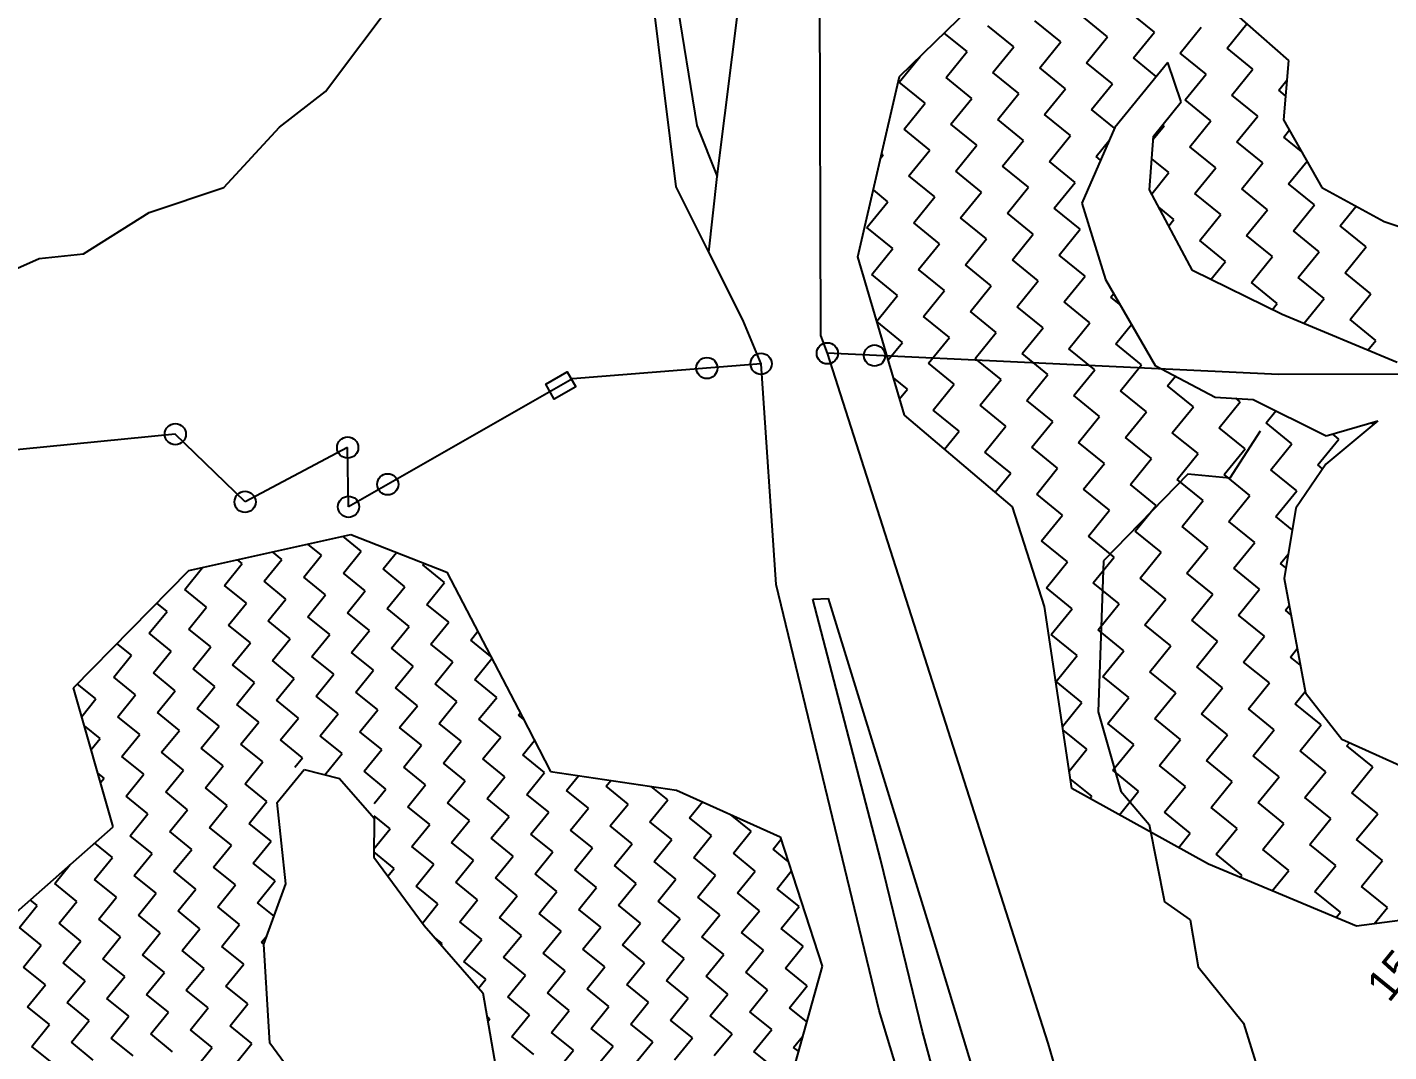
# Model space of a CAD drawing. Header units: metres. Extents: x 303647 to 308666, y 1943822 to 1947889.
# Drawn here: x 305950.7 to 306335, y 1947012.2 to 1947301.4 of the extents above; entities that cross this region are included whole.
import ezdxf

# ---------------------------------------------------------------- set-up
doc = ezdxf.new("R2010")
doc.units = ezdxf.units.M
for name, color, linetype in [('LINE_WATER', 4, 'Continuous'), ('POLY_HATCH', 12, 'Continuous'), ('POLY_PARCEL', 6, 'Continuous'), ('POLY_ROAD', 30, 'Continuous'), ('TEXT_PARCEL', 7, 'Continuous')]:
    doc.layers.add(name, color=color, linetype=linetype)
doc.styles.add('TEXT_MAP', font='')
doc.styles.get('TEXT_MAP').set_extended_font_data('Kruti Dev 050')

msp = doc.modelspace()

# ---------------------------------------------------------------- linework, layer by layer
msp.add_lwpolyline([(306105.51, 1947199.95), (306099.46, 1947196.49), (306097.06, 1947200.68), (306103.12, 1947204.14)], close=True)
for centre in [(306157.85, 1947206.44), (306176.53, 1947209.39), (306189.86, 1947208.76), (306142.54, 1947205.23), (305992.5, 1947186.57), (306041.15, 1947182.79), (306052.47, 1947172.4), (306012.2, 1947167.45), (306041.39, 1947166.07)]:
    msp.add_circle(centre, 2.99)
at = {"layer": 'LINE_WATER'}
for p, q in [((306034.9, 1947283.32), (306064.68, 1947323.05)), ((306021.93, 1947273.2), (306034.9, 1947283.32)), ((306006.16, 1947256.17), (306021.93, 1947273.2)), ((305985.08, 1947249.1), (306006.16, 1947256.17)), ((305966.62, 1947237.43), (305985.08, 1947249.1)), ((305936.39, 1947228.43), (305954.1, 1947236.13)), ((305954.1, 1947236.13), (305966.62, 1947237.43)), ((306298.71, 1947187.39), (306290.12, 1947174.19)), ((306278.29, 1947175.3), (306254.46, 1947150.85)), ((306290.12, 1947174.19), (306278.29, 1947175.3)), ((306254.46, 1947150.85), (306253.01, 1947108.23)), ((306253.01, 1947108.23), (306259.43, 1947085.77)), ((306259.43, 1947085.77), (306267.42, 1947076.36)), ((306267.42, 1947076.36), (306271.73, 1947054.55)), ((306271.73, 1947054.55), (306278.99, 1947049.45)), ((306278.99, 1947049.45), (306281.23, 1947036.22)), ((306281.23, 1947036.22), (306294, 1947020.27)), ((306294, 1947020.27), (306298.37, 1947006.38))]:
    msp.add_line(p, q, dxfattribs=at)
at = {"layer": 'POLY_HATCH'}
for p, q in [((306196.9, 1947287.55), (306233.25, 1947322.87)), ((306291.29, 1947305.56), (306306.71, 1947292.1)), ((306272.62, 1947291.53), (306257.68, 1947273.13)), ((306276.46, 1947280.41), (306272.62, 1947291.53)), ((306306.71, 1947292.1), (306305.33, 1947275.33)), ((306185.19, 1947236.63), (306196.9, 1947287.55)), ((306268.58, 1947270.71), (306276.46, 1947280.41)), ((306305.33, 1947275.33), (306316.15, 1947256.2)), ((306257.68, 1947273.13), (306248.35, 1947251.74)), ((306267.5, 1947255.5), (306268.58, 1947270.71)), ((306279.62, 1947232.79), (306267.5, 1947255.5)), ((306316.15, 1947256.2), (306333.76, 1947246.6)), ((306248.35, 1947251.74), (306255.02, 1947230.23)), ((306333.76, 1947246.6), (306357.44, 1947238.68)), ((306198.29, 1947191.93), (306185.19, 1947236.63)), ((306304.88, 1947220.33), (306279.62, 1947232.79)), ((306255.02, 1947230.23), (306269.08, 1947205.94)), ((306337.36, 1947206.84), (306304.88, 1947220.33)), ((306269.08, 1947205.94), (306285.98, 1947197.05)), ((306285.98, 1947197.05), (306296.71, 1947196.39)), ((306296.71, 1947196.39), (306317.31, 1947186.1)), ((306228.84, 1947166.03), (306198.29, 1947191.93)), ((306331.97, 1947190.29), (306317.25, 1947178.1)), ((306317.31, 1947186.1), (306331.97, 1947190.29)), ((306317.25, 1947178.1), (306308.77, 1947165.68)), ((306237.81, 1947137.88), (306228.84, 1947166.03)), ((306308.77, 1947165.68), (306305.5, 1947145.8)), ((305996.3, 1947148.08), (306042.01, 1947158.25)), ((306042.01, 1947158.25), (306069.18, 1947147.6)), ((305963.75, 1947115), (305996.3, 1947148.08)), ((306069.18, 1947147.6), (306090.49, 1947106.66)), ((306305.5, 1947145.8), (306311.5, 1947113.57)), ((306245.53, 1947086.56), (306237.81, 1947137.88)), ((305975, 1947075.71), (305963.75, 1947115)), ((306311.5, 1947113.57), (306321.74, 1947100.43)), ((306090.49, 1947106.66), (306098.37, 1947091.3)), ((306321.74, 1947100.43), (306361.79, 1947082.4)), ((306021.28, 1947082.6), (306028.85, 1947091.93)), ((306028.85, 1947091.93), (306038.89, 1947089.32)), ((306098.37, 1947091.3), (306133.98, 1947086.03)), ((306038.89, 1947089.32), (306048.59, 1947078.13)), ((306133.98, 1947086.03), (306163.21, 1947072.9)), ((306284.11, 1947065.14), (306245.53, 1947086.56)), ((306023.66, 1947059.67), (306021.28, 1947082.6)), ((306048.59, 1947078.13), (306048.5, 1947067.14)), ((305943.68, 1947048.16), (305975, 1947075.71)), ((306163.21, 1947072.9), (306175.08, 1947036.37)), ((306048.5, 1947067.14), (306062.7, 1947047.88)), ((306325.91, 1947047.68), (306284.11, 1947065.14)), ((306017.5, 1947042.56), (306023.66, 1947059.67)), ((306373.75, 1947053.9), (306325.91, 1947047.68)), ((306062.7, 1947047.88), (306079.31, 1947028.86)), ((306019.17, 1947014.67), (306017.5, 1947042.56)), ((306175.08, 1947036.37), (306165.22, 1947001.17)), ((306079.31, 1947028.86), (306083.81, 1947003.1)), ((306035.49, 1946992.58), (306019.17, 1947014.67))]:
    msp.add_line(p, q, dxfattribs=at)
at = {"layer": 'POLY_HATCH', "linetype": 'Continuous'}
for p, q in [((306268.86, 1947300.07), (306261.56, 1947306)), ((306229.19, 1947295.95), (306221.89, 1947301.88)), ((306242.41, 1947297.33), (306235.11, 1947303.25)), ((306255.64, 1947298.7), (306248.34, 1947304.62)), ((306276.16, 1947294.15), (306282.08, 1947301.45)), ((306289.38, 1947295.52), (306294.94, 1947302.37)), ((306215.97, 1947294.58), (306209.52, 1947299.81)), ((306236.49, 1947290.03), (306242.41, 1947297.33)), ((306249.71, 1947291.4), (306255.64, 1947298.7)), ((306262.93, 1947292.77), (306268.86, 1947300.07)), ((306196.82, 1947285.91), (306202.74, 1947293.21)), ((306202.74, 1947293.21), (306202.73, 1947293.21)), ((306210.04, 1947287.28), (306215.97, 1947294.58)), ((306223.27, 1947288.65), (306229.19, 1947295.95)), ((306283.46, 1947288.22), (306276.16, 1947294.15)), ((306296.68, 1947289.6), (306289.38, 1947295.52)), ((306243.79, 1947284.1), (306236.49, 1947290.03)), ((306257.01, 1947285.48), (306249.71, 1947291.4)), ((306269.38, 1947287.54), (306262.93, 1947292.77)), ((306290.75, 1947282.3), (306296.68, 1947289.6)), ((306204.12, 1947279.98), (306196.82, 1947285.91)), ((306217.34, 1947281.36), (306210.04, 1947287.28)), ((306230.56, 1947282.73), (306223.27, 1947288.65)), ((306277.53, 1947280.93), (306283.46, 1947288.22)), ((306303.98, 1947283.67), (306306.25, 1947286.47)), ((306224.64, 1947275.43), (306230.56, 1947282.73)), ((306237.86, 1947276.81), (306243.79, 1947284.1)), ((306251.08, 1947278.18), (306257.01, 1947285.48)), ((306298.05, 1947276.37), (306290.75, 1947282.3)), ((306305.89, 1947282.12), (306303.98, 1947283.67)), ((306198.19, 1947272.68), (306204.12, 1947279.98)), ((306211.42, 1947274.06), (306217.34, 1947281.36)), ((306257.58, 1947272.91), (306251.08, 1947278.18)), ((306284.83, 1947275), (306277.53, 1947280.93)), ((306218.71, 1947268.13), (306211.42, 1947274.06)), ((306231.94, 1947269.51), (306224.64, 1947275.43)), ((306245.16, 1947270.88), (306237.86, 1947276.81)), ((306278.9, 1947267.7), (306284.83, 1947275)), ((306292.13, 1947269.08), (306298.05, 1947276.37)), ((306205.49, 1947266.76), (306198.19, 1947272.68)), ((306239.24, 1947263.58), (306245.16, 1947270.88)), ((306268.52, 1947269.83), (306271.61, 1947273.63)), ((306271.61, 1947273.63), (306271.21, 1947273.95)), ((306305.35, 1947270.45), (306306.97, 1947272.44)), ((306310.41, 1947266.34), (306305.35, 1947270.45)), ((306199.57, 1947259.46), (306205.49, 1947266.76)), ((306212.79, 1947260.84), (306218.71, 1947268.13)), ((306226.01, 1947262.21), (306231.94, 1947269.51)), ((306252.46, 1947264.96), (306256.04, 1947269.36)), ((306286.2, 1947261.78), (306278.9, 1947267.7)), ((306299.43, 1947263.15), (306292.13, 1947269.08)), ((306191.62, 1947264.59), (306192.27, 1947265.39)), ((306192.27, 1947265.39), (306191.88, 1947265.7)), ((306246.53, 1947257.66), (306239.24, 1947263.58)), ((306253.68, 1947263.96), (306252.46, 1947264.96)), ((306272.98, 1947260.4), (306268.13, 1947264.34)), ((306293.5, 1947255.85), (306299.43, 1947263.15)), ((306306.72, 1947257.23), (306311.94, 1947263.65)), ((306206.86, 1947253.54), (306199.57, 1947259.46)), ((306220.09, 1947254.91), (306212.79, 1947260.84)), ((306233.31, 1947256.28), (306226.01, 1947262.21)), ((306268.09, 1947254.39), (306272.98, 1947260.4)), ((306280.28, 1947254.48), (306286.2, 1947261.78)), ((306193.64, 1947252.16), (306189.53, 1947255.5)), ((306214.16, 1947247.61), (306220.09, 1947254.91)), ((306227.39, 1947248.99), (306233.31, 1947256.28)), ((306240.61, 1947250.36), (306246.53, 1947257.66)), ((306300.8, 1947249.93), (306293.5, 1947255.85)), ((306314.02, 1947251.3), (306306.72, 1947257.23)), ((306187.72, 1947244.87), (306193.64, 1947252.16)), ((306200.94, 1947246.24), (306206.86, 1947253.54)), ((306287.58, 1947248.56), (306280.28, 1947254.48)), ((306308.1, 1947244), (306314.02, 1947251.3)), ((306321.32, 1947245.38), (306325.82, 1947250.93)), ((306221.46, 1947241.69), (306214.16, 1947247.61)), ((306234.68, 1947243.06), (306227.39, 1947248.99)), ((306247.91, 1947244.43), (306240.61, 1947250.36)), ((306274.35, 1947247.18), (306270.09, 1947250.64)), ((306272.9, 1947245.39), (306274.35, 1947247.18)), ((306281.65, 1947241.26), (306287.58, 1947248.56)), ((306294.87, 1947242.63), (306300.8, 1947249.93)), ((306195.02, 1947238.94), (306187.72, 1947244.87)), ((306208.24, 1947240.31), (306200.94, 1947246.24)), ((306241.98, 1947237.14), (306247.91, 1947244.43)), ((306315.39, 1947238.08), (306308.1, 1947244)), ((306328.62, 1947239.45), (306321.32, 1947245.38)), ((306202.31, 1947233.02), (306208.24, 1947240.31)), ((306215.54, 1947234.39), (306221.46, 1947241.69)), ((306228.76, 1947235.76), (306234.68, 1947243.06)), ((306288.95, 1947235.33), (306281.65, 1947241.26)), ((306302.17, 1947236.71), (306294.87, 1947242.63)), ((306322.69, 1947232.15), (306328.62, 1947239.45)), ((306189.09, 1947231.64), (306195.02, 1947238.94)), ((306236.06, 1947229.84), (306228.76, 1947235.76)), ((306249.28, 1947231.21), (306241.98, 1947237.14)), ((306296.25, 1947229.41), (306302.17, 1947236.71)), ((306309.47, 1947230.78), (306315.39, 1947238.08)), ((306209.61, 1947227.09), (306202.31, 1947233.02)), ((306222.83, 1947228.46), (306215.54, 1947234.39)), ((306284.81, 1947230.23), (306288.95, 1947235.33)), ((306329.99, 1947226.23), (306322.69, 1947232.15)), ((306196.39, 1947225.72), (306189.09, 1947231.64)), ((306216.91, 1947221.17), (306222.83, 1947228.46)), ((306230.13, 1947222.54), (306236.06, 1947229.84)), ((306243.36, 1947223.91), (306249.28, 1947231.21)), ((306303.55, 1947223.48), (306296.25, 1947229.41)), ((306316.77, 1947224.86), (306309.47, 1947230.78)), ((306190.51, 1947218.48), (306196.39, 1947225.72)), ((306203.69, 1947219.79), (306209.61, 1947227.09)), ((306256.58, 1947225.29), (306257.34, 1947226.22)), ((306259.04, 1947223.29), (306256.58, 1947225.29)), ((306311.02, 1947217.78), (306316.77, 1947224.86)), ((306324.07, 1947218.93), (306329.99, 1947226.23)), ((306224.21, 1947215.24), (306216.91, 1947221.17)), ((306237.43, 1947216.62), (306230.13, 1947222.54)), ((306250.65, 1947217.99), (306243.36, 1947223.91)), ((306302.1, 1947221.7), (306303.55, 1947223.48)), ((306197.76, 1947212.49), (306190.55, 1947218.35)), ((306210.99, 1947213.87), (306203.69, 1947219.79)), ((306231.51, 1947209.32), (306237.43, 1947216.62)), ((306244.73, 1947210.69), (306250.65, 1947217.99)), ((306257.95, 1947212.06), (306262.38, 1947217.52)), ((306331.36, 1947213.01), (306324.07, 1947218.93)), ((306193.72, 1947207.52), (306197.76, 1947212.49)), ((306205.06, 1947206.57), (306210.99, 1947213.87)), ((306218.28, 1947207.94), (306224.21, 1947215.24)), ((306329.13, 1947210.25), (306331.36, 1947213.01)), ((306238.8, 1947203.39), (306231.51, 1947209.32)), ((306252.03, 1947204.77), (306244.73, 1947210.69)), ((306265.25, 1947206.14), (306257.95, 1947212.06)), ((306212.36, 1947200.65), (306205.06, 1947206.57)), ((306225.58, 1947202.02), (306218.28, 1947207.94)), ((306259.33, 1947198.84), (306265.25, 1947206.14)), ((306199.14, 1947199.27), (306195.21, 1947202.46)), ((306219.66, 1947194.72), (306225.58, 1947202.02)), ((306232.88, 1947196.09), (306238.8, 1947203.39)), ((306246.1, 1947197.47), (306252.03, 1947204.77)), ((306272.55, 1947200.21), (306274.77, 1947202.95)), ((306196.94, 1947196.56), (306199.14, 1947199.27)), ((306206.43, 1947193.35), (306212.36, 1947200.65)), ((306253.4, 1947191.54), (306246.1, 1947197.47)), ((306266.62, 1947192.92), (306259.33, 1947198.84)), ((306279.85, 1947194.29), (306272.55, 1947200.21)), ((306213.73, 1947187.42), (306206.43, 1947193.35)), ((306226.96, 1947188.8), (306219.66, 1947194.72)), ((306240.18, 1947190.17), (306232.88, 1947196.09)), ((306273.92, 1947186.99), (306279.85, 1947194.29)), ((306287.15, 1947188.37), (306293.07, 1947195.66)), ((306293.07, 1947195.66), (306291.81, 1947196.69)), ((306234.25, 1947182.87), (306240.18, 1947190.17)), ((306247.48, 1947184.25), (306253.4, 1947191.54)), ((306260.7, 1947185.62), (306266.62, 1947192.92)), ((306300.37, 1947189.74), (306303.15, 1947193.17)), ((306307.67, 1947183.81), (306300.37, 1947189.74)), ((306330.75, 1947189.29), (306330.16, 1947189.77)), ((306209.61, 1947182.34), (306213.73, 1947187.42)), ((306221.03, 1947181.5), (306226.96, 1947188.8)), ((306268, 1947179.69), (306260.7, 1947185.62)), ((306281.22, 1947181.07), (306273.92, 1947186.99)), ((306294.44, 1947182.44), (306287.15, 1947188.37)), ((306320.89, 1947185.19), (306319.12, 1947186.62)), ((306241.55, 1947176.95), (306234.25, 1947182.87)), ((306254.77, 1947178.32), (306247.48, 1947184.25)), ((306288.52, 1947175.14), (306294.44, 1947182.44)), ((306301.74, 1947176.52), (306307.67, 1947183.81)), ((306314.96, 1947177.89), (306320.89, 1947185.19)), ((306228.33, 1947175.57), (306221.03, 1947181.5)), ((306248.85, 1947171.02), (306254.77, 1947178.32)), ((306262.07, 1947172.4), (306268, 1947179.69)), ((306275.3, 1947173.77), (306281.22, 1947181.07)), ((306223.95, 1947170.18), (306228.33, 1947175.57)), ((306235.63, 1947169.65), (306241.55, 1947176.95)), ((306295.82, 1947169.22), (306288.52, 1947175.14)), ((306309.04, 1947170.59), (306301.74, 1947176.52)), ((306316.34, 1947176.77), (306314.96, 1947177.89)), ((306256.15, 1947165.1), (306248.85, 1947171.02)), ((306269.37, 1947166.47), (306262.07, 1947172.4)), ((306282.59, 1947167.84), (306275.3, 1947173.77)), ((306303.11, 1947163.29), (306309.04, 1947170.59)), ((306242.93, 1947163.72), (306235.63, 1947169.65)), ((306263.45, 1947159.17), (306269.37, 1947166.47)), ((306276.67, 1947160.55), (306282.59, 1947167.84)), ((306289.89, 1947161.92), (306295.82, 1947169.22)), ((306237, 1947156.43), (306242.93, 1947163.72)), ((306250.22, 1947157.8), (306256.15, 1947165.1)), ((306307.76, 1947159.52), (306303.11, 1947163.29)), ((306270.74, 1947153.25), (306263.45, 1947159.17)), ((306283.97, 1947154.62), (306276.67, 1947160.55)), ((306297.19, 1947156), (306289.89, 1947161.92)), ((306033.77, 1947152.38), (306029.87, 1947155.55)), ((306044.97, 1947153.54), (306039.78, 1947157.75)), ((306244.3, 1947150.5), (306237, 1947156.43)), ((306257.52, 1947151.87), (306250.22, 1947157.8)), ((306291.27, 1947148.7), (306297.19, 1947156)), ((306011.38, 1947150.05), (306010.05, 1947151.14)), ((306017.56, 1947145.04), (306022.58, 1947151.22)), ((306022.58, 1947151.22), (306019.96, 1947153.34)), ((306028.76, 1947146.2), (306033.77, 1947152.38)), ((306039.95, 1947147.36), (306044.97, 1947153.54)), ((306051.15, 1947148.53), (306054.93, 1947153.18)), ((306251.6, 1947144.58), (306257.52, 1947151.87)), ((306264.82, 1947145.95), (306270.74, 1947153.25)), ((306278.04, 1947147.32), (306283.97, 1947154.62)), ((306304.49, 1947150.07), (306306.64, 1947152.72)), ((305995.17, 1947142.71), (306000.19, 1947148.89)), ((306000.19, 1947148.89), (306000.14, 1947148.93)), ((306006.37, 1947143.87), (306011.38, 1947150.05)), ((306046.13, 1947142.35), (306039.95, 1947147.36)), ((306057.33, 1947143.51), (306051.15, 1947148.53)), ((306062.34, 1947149.69), (306062.71, 1947150.14)), ((306068.52, 1947144.67), (306062.34, 1947149.69)), ((306238.37, 1947143.2), (306244.3, 1947150.5)), ((306285.34, 1947141.4), (306278.04, 1947147.32)), ((306298.56, 1947142.77), (306291.27, 1947148.7)), ((306306, 1947148.84), (306304.49, 1947150.07)), ((306012.55, 1947138.86), (306006.37, 1947143.87)), ((306023.74, 1947140.02), (306017.56, 1947145.04)), ((306034.94, 1947141.18), (306028.76, 1947146.2)), ((306052.31, 1947137.33), (306057.33, 1947143.51)), ((306063.51, 1947138.49), (306068.52, 1947144.67)), ((306258.9, 1947138.65), (306251.6, 1947144.58)), ((306272.12, 1947140.03), (306264.82, 1947145.95)), ((306001.35, 1947137.7), (305995.17, 1947142.71)), ((306018.73, 1947133.84), (306023.74, 1947140.02)), ((306029.92, 1947135), (306034.94, 1947141.18)), ((306041.12, 1947136.17), (306046.13, 1947142.35)), ((306245.67, 1947137.28), (306238.37, 1947143.2)), ((306266.19, 1947132.73), (306272.12, 1947140.03)), ((306279.42, 1947134.1), (306285.34, 1947141.4)), ((306292.64, 1947135.47), (306298.56, 1947142.77)), ((305985.14, 1947130.35), (305990.16, 1947136.53)), ((305990.16, 1947136.53), (305987.26, 1947138.89)), ((305996.34, 1947131.52), (306001.35, 1947137.7)), ((306007.53, 1947132.68), (306012.55, 1947138.86)), ((306047.3, 1947131.15), (306041.12, 1947136.17)), ((306058.49, 1947132.31), (306052.31, 1947137.33)), ((306069.69, 1947133.48), (306063.51, 1947138.49)), ((306239.75, 1947129.98), (306245.67, 1947137.28)), ((306252.97, 1947131.35), (306258.9, 1947138.65)), ((306305.86, 1947136.85), (306306.92, 1947138.16)), ((306307.4, 1947135.6), (306305.86, 1947136.85)), ((306013.71, 1947127.66), (306007.53, 1947132.68)), ((306024.91, 1947128.83), (306018.73, 1947133.84)), ((306036.1, 1947129.99), (306029.92, 1947135)), ((306053.48, 1947126.14), (306058.49, 1947132.31)), ((306064.67, 1947127.3), (306069.69, 1947133.48)), ((306273.49, 1947126.8), (306266.19, 1947132.73)), ((306286.71, 1947128.18), (306279.42, 1947134.1)), ((306299.94, 1947129.55), (306292.64, 1947135.47)), ((305991.32, 1947125.34), (305985.14, 1947130.35)), ((306002.51, 1947126.5), (305996.34, 1947131.52)), ((306019.89, 1947122.65), (306024.91, 1947128.83)), ((306031.08, 1947123.81), (306036.1, 1947129.99)), ((306042.28, 1947124.97), (306047.3, 1947131.15)), ((306075.87, 1947128.46), (306077.86, 1947130.92)), ((306081.54, 1947123.85), (306075.87, 1947128.46)), ((306247.05, 1947124.06), (306239.75, 1947129.98)), ((306260.27, 1947125.43), (306252.97, 1947131.35)), ((306280.79, 1947120.88), (306286.71, 1947128.18)), ((306294.01, 1947122.25), (306299.94, 1947129.55)), ((305975.11, 1947117.99), (305980.12, 1947124.17)), ((305980.12, 1947124.17), (305976.04, 1947127.49)), ((305986.3, 1947119.16), (305991.32, 1947125.34)), ((305997.5, 1947120.32), (306002.51, 1947126.5)), ((306008.69, 1947121.48), (306013.71, 1947127.66)), ((306048.46, 1947119.96), (306042.28, 1947124.97)), ((306059.65, 1947121.12), (306053.48, 1947126.14)), ((306070.85, 1947122.28), (306064.67, 1947127.3)), ((306254.34, 1947118.13), (306260.27, 1947125.43)), ((306267.57, 1947119.5), (306273.49, 1947126.8)), ((306307.24, 1947123.62), (306309.18, 1947126.02)), ((306003.68, 1947115.3), (305997.5, 1947120.32)), ((306014.87, 1947116.47), (306008.69, 1947121.48)), ((306026.07, 1947117.63), (306019.89, 1947122.65)), ((306037.26, 1947118.79), (306031.08, 1947123.81)), ((306054.64, 1947114.94), (306059.65, 1947121.12)), ((306065.83, 1947116.1), (306070.85, 1947122.28)), ((306077.03, 1947117.27), (306081.87, 1947123.23)), ((306241.12, 1947116.76), (306247.05, 1947124.06)), ((306288.09, 1947114.95), (306280.79, 1947120.88)), ((306301.31, 1947116.33), (306294.01, 1947122.25)), ((306310.06, 1947121.33), (306307.24, 1947123.62)), ((305981.29, 1947112.98), (305975.11, 1947117.99)), ((305992.48, 1947114.14), (305986.3, 1947119.16)), ((306009.86, 1947110.29), (306014.87, 1947116.47)), ((306021.05, 1947111.45), (306026.07, 1947117.63)), ((306032.25, 1947112.61), (306037.26, 1947118.79)), ((306043.44, 1947113.78), (306048.46, 1947119.96)), ((306083.21, 1947112.25), (306077.03, 1947117.27)), ((306248.42, 1947110.83), (306241.12, 1947116.76)), ((306261.64, 1947112.21), (306254.34, 1947118.13)), ((306274.87, 1947113.58), (306267.57, 1947119.5)), ((305970.09, 1947111.82), (305964.83, 1947116.09)), ((305976.27, 1947106.8), (305981.29, 1947112.98)), ((305987.47, 1947107.96), (305992.48, 1947114.14)), ((305998.66, 1947109.13), (306003.68, 1947115.3)), ((306038.43, 1947107.6), (306032.25, 1947112.61)), ((306049.62, 1947108.76), (306043.44, 1947113.78)), ((306060.82, 1947109.92), (306054.64, 1947114.94)), ((306072.01, 1947111.09), (306065.83, 1947116.1)), ((306268.94, 1947106.28), (306274.87, 1947113.58)), ((306282.16, 1947107.65), (306288.09, 1947114.95)), ((306295.39, 1947109.03), (306301.31, 1947116.33)), ((306308.61, 1947110.4), (306311.44, 1947113.89)), ((305966.08, 1947106.87), (305970.09, 1947111.82)), ((306004.84, 1947104.11), (305998.66, 1947109.13)), ((306016.04, 1947105.27), (306009.86, 1947110.29)), ((306027.23, 1947106.43), (306021.05, 1947111.45)), ((306044.61, 1947102.58), (306049.62, 1947108.76)), ((306055.8, 1947103.74), (306060.82, 1947109.92)), ((306067, 1947104.91), (306072.01, 1947111.09)), ((306078.19, 1947106.07), (306083.21, 1947112.25)), ((306242.9, 1947104.04), (306248.42, 1947110.83)), ((306255.72, 1947104.91), (306261.64, 1947112.21)), ((306302.68, 1947103.1), (306295.39, 1947109.03)), ((306315.91, 1947104.48), (306308.61, 1947110.4)), ((305982.45, 1947101.78), (305976.27, 1947106.8)), ((305993.65, 1947102.95), (305987.47, 1947107.96)), ((306011.02, 1947099.09), (306016.04, 1947105.27)), ((306022.21, 1947100.26), (306027.23, 1947106.43)), ((306033.41, 1947101.42), (306038.43, 1947107.6)), ((306073.18, 1947099.89), (306067, 1947104.91)), ((306084.37, 1947101.05), (306078.19, 1947106.07)), ((306089.39, 1947107.23), (306089.88, 1947107.84)), ((306090.78, 1947106.1), (306089.39, 1947107.23)), ((306263.02, 1947098.98), (306255.72, 1947104.91)), ((306276.24, 1947100.36), (306268.94, 1947106.28)), ((306289.46, 1947101.73), (306282.16, 1947107.65)), ((305971.25, 1947100.62), (305966.85, 1947104.2)), ((305977.43, 1947095.6), (305982.45, 1947101.78)), ((305988.63, 1947096.77), (305993.65, 1947102.95)), ((305999.82, 1947097.93), (306004.84, 1947104.11)), ((306039.59, 1947096.4), (306033.41, 1947101.42)), ((306050.78, 1947097.57), (306044.61, 1947102.58)), ((306061.98, 1947098.73), (306055.8, 1947103.74)), ((306079.35, 1947094.87), (306084.37, 1947101.05)), ((306249.79, 1947097.61), (306243.05, 1947103.09)), ((306283.54, 1947094.43), (306289.46, 1947101.73)), ((306296.76, 1947095.81), (306302.68, 1947103.1)), ((306309.98, 1947097.18), (306315.91, 1947104.48)), ((305968.75, 1947097.54), (305971.25, 1947100.62)), ((306006, 1947092.91), (305999.82, 1947097.93)), ((306017.2, 1947094.08), (306011.02, 1947099.09)), ((306028.39, 1947095.24), (306022.21, 1947100.26)), ((306045.77, 1947091.39), (306050.78, 1947097.57)), ((306056.96, 1947092.55), (306061.98, 1947098.73)), ((306068.16, 1947093.71), (306073.18, 1947099.89)), ((306090.55, 1947096.04), (306093.85, 1947100.11)), ((306244.8, 1947091.46), (306249.79, 1947097.61)), ((306257.09, 1947091.68), (306263.02, 1947098.98)), ((306270.31, 1947093.06), (306276.24, 1947100.36)), ((306323.21, 1947098.55), (306323.93, 1947099.44)), ((306330.5, 1947092.63), (306323.21, 1947098.55)), ((305983.61, 1947090.59), (305977.43, 1947095.6)), ((305994.81, 1947091.75), (305988.63, 1947096.77)), ((306012.18, 1947087.9), (306017.2, 1947094.08)), ((306026.26, 1947092.61), (306028.39, 1947095.24)), ((306034.72, 1947090.4), (306039.59, 1947096.4)), ((306074.34, 1947088.7), (306068.16, 1947093.71)), ((306085.53, 1947089.86), (306079.35, 1947094.87)), ((306096.73, 1947091.02), (306090.55, 1947096.04)), ((306290.84, 1947088.51), (306283.54, 1947094.43)), ((306304.06, 1947089.88), (306296.76, 1947095.81)), ((306317.28, 1947091.25), (306309.98, 1947097.18)), ((305972.42, 1947089.42), (305970.67, 1947090.84)), ((305978.6, 1947084.41), (305983.61, 1947090.59)), ((305989.79, 1947085.57), (305994.81, 1947091.75)), ((306000.99, 1947086.73), (306006, 1947092.91)), ((306051.95, 1947086.37), (306045.77, 1947091.39)), ((306063.14, 1947087.53), (306056.96, 1947092.55)), ((306080.52, 1947083.68), (306085.53, 1947089.86)), ((306091.71, 1947084.84), (306096.73, 1947091.02)), ((306102.91, 1947086.01), (306106.26, 1947090.13)), ((306264.39, 1947085.76), (306257.09, 1947091.68)), ((306277.61, 1947087.13), (306270.31, 1947093.06)), ((306298.13, 1947082.58), (306304.06, 1947089.88)), ((306311.36, 1947083.96), (306317.28, 1947091.25)), ((306324.58, 1947085.33), (306330.5, 1947092.63)), ((305971.43, 1947088.2), (305972.42, 1947089.42)), ((306007.17, 1947081.72), (306000.99, 1947086.73)), ((306018.36, 1947082.88), (306012.18, 1947087.9)), ((306048.62, 1947082.27), (306051.95, 1947086.37)), ((306058.13, 1947081.35), (306063.14, 1947087.53)), ((306069.32, 1947082.52), (306074.34, 1947088.7)), ((306109.09, 1947080.99), (306102.91, 1947086.01)), ((306114.1, 1947087.17), (306115.41, 1947088.78)), ((306120.28, 1947082.15), (306114.1, 1947087.17)), ((306131.48, 1947083.31), (306126.83, 1947087.09)), ((306251.17, 1947084.39), (306245.12, 1947089.29)), ((306258.98, 1947079.09), (306264.39, 1947085.76)), ((306271.69, 1947079.84), (306277.61, 1947087.13)), ((306284.91, 1947081.21), (306290.84, 1947088.51)), ((305984.78, 1947079.39), (305978.6, 1947084.41)), ((305995.97, 1947080.56), (305989.79, 1947085.57)), ((306013.35, 1947076.7), (306018.36, 1947082.88)), ((306075.5, 1947077.5), (306069.32, 1947082.52)), ((306086.7, 1947078.66), (306080.52, 1947083.68)), ((306097.89, 1947079.83), (306091.71, 1947084.84)), ((306115.27, 1947075.97), (306120.28, 1947082.15)), ((306126.46, 1947077.14), (306131.48, 1947083.31)), ((306137.66, 1947078.3), (306141.27, 1947082.75)), ((306250.63, 1947083.73), (306251.17, 1947084.39)), ((306305.43, 1947076.66), (306298.13, 1947082.58)), ((306318.65, 1947078.03), (306311.36, 1947083.96)), ((306331.88, 1947079.41), (306324.58, 1947085.33)), ((305979.76, 1947073.21), (305984.78, 1947079.39)), ((305990.95, 1947074.38), (305995.97, 1947080.56)), ((306002.15, 1947075.54), (306007.17, 1947081.72)), ((306053.11, 1947075.17), (306048.59, 1947078.84)), ((306064.31, 1947076.34), (306058.13, 1947081.35)), ((306081.68, 1947072.48), (306086.7, 1947078.66)), ((306092.88, 1947073.65), (306097.89, 1947079.83)), ((306104.07, 1947074.81), (306109.09, 1947080.99)), ((306143.84, 1947073.28), (306137.66, 1947078.3)), ((306155.03, 1947074.45), (306149.17, 1947079.21)), ((306278.99, 1947073.91), (306271.69, 1947079.84)), ((306292.21, 1947075.28), (306284.91, 1947081.21)), ((306312.73, 1947070.73), (306318.65, 1947078.03)), ((306325.95, 1947072.11), (306331.88, 1947079.41)), ((305997.13, 1947069.36), (305990.95, 1947074.38)), ((306008.33, 1947070.52), (306002.15, 1947075.54)), ((306019.52, 1947071.69), (306013.35, 1947076.7)), ((306048.52, 1947069.52), (306053.11, 1947075.17)), ((306059.29, 1947070.16), (306064.31, 1947076.34)), ((306070.49, 1947071.32), (306075.5, 1947077.5)), ((306110.25, 1947069.79), (306104.07, 1947074.81)), ((306121.45, 1947070.96), (306115.27, 1947075.97)), ((306132.64, 1947072.12), (306126.46, 1947077.14)), ((306150.02, 1947068.27), (306155.03, 1947074.45)), ((306286.28, 1947067.99), (306292.21, 1947075.28)), ((306299.51, 1947069.36), (306305.43, 1947076.66)), ((305974.74, 1947067.03), (305969.75, 1947071.09)), ((305985.94, 1947068.2), (305979.76, 1947073.21)), ((306003.31, 1947064.34), (306008.33, 1947070.52)), ((306014.51, 1947065.51), (306019.52, 1947071.69)), ((306076.66, 1947066.31), (306070.49, 1947071.32)), ((306087.86, 1947067.47), (306081.68, 1947072.48)), ((306099.05, 1947068.63), (306092.88, 1947073.65)), ((306116.43, 1947064.78), (306121.45, 1947070.96)), ((306127.62, 1947065.94), (306132.64, 1947072.12)), ((306138.82, 1947067.1), (306143.84, 1947073.28)), ((306161.21, 1947069.43), (306163.44, 1947072.18)), ((306275.67, 1947069.82), (306278.99, 1947073.91)), ((306320.03, 1947064.81), (306312.73, 1947070.73)), ((306333.25, 1947066.18), (306325.95, 1947072.11)), ((305969.73, 1947060.86), (305974.74, 1947067.03)), ((305980.92, 1947062.02), (305985.94, 1947068.2)), ((305992.12, 1947063.18), (305997.13, 1947069.36)), ((306054.27, 1947063.98), (306048.52, 1947068.65)), ((306065.47, 1947065.14), (306059.29, 1947070.16)), ((306082.84, 1947061.29), (306087.86, 1947067.47)), ((306094.04, 1947062.45), (306099.05, 1947068.63)), ((306105.23, 1947063.61), (306110.25, 1947069.79)), ((306145, 1947062.09), (306138.82, 1947067.1)), ((306156.19, 1947063.25), (306150.02, 1947068.27)), ((306165.46, 1947065.98), (306161.21, 1947069.43)), ((306293.58, 1947062.06), (306286.28, 1947067.99)), ((306306.8, 1947063.44), (306299.51, 1947069.36)), ((305958.53, 1947059.69), (305962.87, 1947065.04)), ((305998.3, 1947058.16), (305992.12, 1947063.18)), ((306009.49, 1947059.33), (306003.31, 1947064.34)), ((306020.69, 1947060.49), (306014.51, 1947065.51)), ((306052.47, 1947061.76), (306054.27, 1947063.98)), ((306060.45, 1947058.96), (306065.47, 1947065.14)), ((306071.65, 1947060.13), (306076.66, 1947066.31)), ((306111.41, 1947058.6), (306105.23, 1947063.61)), ((306122.61, 1947059.76), (306116.43, 1947064.78)), ((306133.8, 1947060.92), (306127.62, 1947065.94)), ((306151.18, 1947057.07), (306156.19, 1947063.25)), ((306162.37, 1947058.23), (306166.37, 1947063.16)), ((306302.09, 1947057.63), (306306.8, 1947063.44)), ((306314.1, 1947057.51), (306320.03, 1947064.81)), ((306327.33, 1947058.88), (306333.25, 1947066.18)), ((305964.71, 1947054.68), (305958.53, 1947059.69)), ((305975.91, 1947055.84), (305969.73, 1947060.86)), ((305987.1, 1947057), (305980.92, 1947062.02)), ((306004.48, 1947053.15), (306009.49, 1947059.33)), ((306015.67, 1947054.31), (306020.69, 1947060.49)), ((306066.63, 1947053.95), (306060.45, 1947058.96)), ((306077.83, 1947055.11), (306071.65, 1947060.13)), ((306089.02, 1947056.27), (306082.84, 1947061.29)), ((306100.22, 1947057.44), (306094.04, 1947062.45)), ((306117.59, 1947053.58), (306122.61, 1947059.76)), ((306128.79, 1947054.75), (306133.8, 1947060.92)), ((306139.98, 1947055.91), (306145, 1947062.09)), ((306293.05, 1947061.4), (306293.58, 1947062.06)), ((306334.62, 1947052.96), (306327.33, 1947058.88)), ((305953.52, 1947053.51), (305951.57, 1947055.09)), ((305970.89, 1947049.66), (305975.91, 1947055.84)), ((305982.09, 1947050.82), (305987.1, 1947057)), ((305993.28, 1947051.99), (305998.3, 1947058.16)), ((306072.81, 1947048.93), (306077.83, 1947055.11)), ((306084.01, 1947050.09), (306089.02, 1947056.27)), ((306095.2, 1947051.26), (306100.22, 1947057.44)), ((306106.4, 1947052.42), (306111.41, 1947058.6)), ((306146.16, 1947050.89), (306139.98, 1947055.91)), ((306157.36, 1947052.05), (306151.18, 1947057.07)), ((306168.55, 1947053.22), (306162.37, 1947058.23)), ((306321.4, 1947051.59), (306314.1, 1947057.51)), ((305948.5, 1947047.33), (305953.52, 1947053.51)), ((305959.69, 1947048.5), (305964.71, 1947054.68)), ((305999.46, 1947046.97), (305993.28, 1947051.99)), ((306010.65, 1947048.13), (306004.48, 1947053.15)), ((306020.36, 1947050.51), (306015.67, 1947054.31)), ((306062.23, 1947048.52), (306066.63, 1947053.95)), ((306101.38, 1947046.24), (306095.2, 1947051.26)), ((306112.58, 1947047.4), (306106.4, 1947052.42)), ((306123.77, 1947048.57), (306117.59, 1947053.58)), ((306134.97, 1947049.73), (306128.79, 1947054.75)), ((306152.34, 1947045.88), (306157.36, 1947052.05)), ((306163.54, 1947047.04), (306168.55, 1947053.22)), ((306320.18, 1947050.08), (306321.4, 1947051.59)), ((306330.86, 1947048.33), (306334.62, 1947052.96)), ((305954.68, 1947042.32), (305948.5, 1947047.33)), ((305965.87, 1947043.48), (305959.69, 1947048.5)), ((305977.07, 1947044.64), (305970.89, 1947049.66)), ((305988.26, 1947045.81), (305982.09, 1947050.82)), ((306005.64, 1947041.95), (306010.65, 1947048.13)), ((306078.99, 1947043.91), (306072.81, 1947048.93)), ((306090.19, 1947045.08), (306084.01, 1947050.09)), ((306107.56, 1947041.22), (306112.58, 1947047.4)), ((306118.76, 1947042.39), (306123.77, 1947048.57)), ((306129.95, 1947043.55), (306134.97, 1947049.73)), ((306141.15, 1947044.71), (306146.16, 1947050.89)), ((305960.86, 1947037.3), (305965.87, 1947043.48)), ((305972.05, 1947038.46), (305977.07, 1947044.64)), ((305983.25, 1947039.63), (305988.26, 1947045.81)), ((305994.44, 1947040.79), (305999.46, 1947046.97)), ((306016.83, 1947043.12), (306018.39, 1947045.03)), ((306067.79, 1947042.75), (306065.67, 1947044.48)), ((306073.97, 1947037.74), (306078.99, 1947043.91)), ((306085.17, 1947038.9), (306090.19, 1947045.08)), ((306096.36, 1947040.06), (306101.38, 1947046.24)), ((306136.13, 1947038.53), (306129.95, 1947043.55)), ((306147.33, 1947039.7), (306141.15, 1947044.71)), ((306158.52, 1947040.86), (306152.34, 1947045.88)), ((306169.72, 1947042.02), (306163.54, 1947047.04)), ((305949.66, 1947036.14), (305954.68, 1947042.32)), ((305989.43, 1947034.61), (305983.25, 1947039.63)), ((306000.62, 1947035.77), (305994.44, 1947040.79)), ((306011.82, 1947036.94), (306005.64, 1947041.95)), ((306017.51, 1947042.57), (306016.83, 1947043.12)), ((306067.5, 1947042.38), (306067.79, 1947042.75)), ((306102.54, 1947035.04), (306096.36, 1947040.06)), ((306113.74, 1947036.21), (306107.56, 1947041.22)), ((306124.93, 1947037.37), (306118.76, 1947042.39)), ((306142.31, 1947033.52), (306147.33, 1947039.7)), ((306153.5, 1947034.68), (306158.52, 1947040.86)), ((306164.7, 1947035.84), (306169.72, 1947042.02)), ((305955.84, 1947031.12), (305949.66, 1947036.14)), ((305967.04, 1947032.29), (305960.86, 1947037.3)), ((305978.23, 1947033.45), (305972.05, 1947038.46)), ((305995.61, 1947029.59), (306000.62, 1947035.77)), ((306006.8, 1947030.76), (306011.82, 1947036.94)), ((306080.15, 1947032.72), (306073.97, 1947037.74)), ((306091.35, 1947033.88), (306085.17, 1947038.9)), ((306108.72, 1947030.03), (306113.74, 1947036.21)), ((306119.92, 1947031.19), (306124.93, 1947037.37)), ((306131.11, 1947032.35), (306136.13, 1947038.53)), ((306170.88, 1947030.83), (306164.7, 1947035.84)), ((305962.02, 1947026.11), (305967.04, 1947032.29)), ((305973.22, 1947027.27), (305978.23, 1947033.45)), ((305984.41, 1947028.43), (305989.43, 1947034.61)), ((306018, 1947031.92), (306018.13, 1947032.08)), ((306018.14, 1947031.8), (306018, 1947031.92)), ((306078.12, 1947030.22), (306080.15, 1947032.72)), ((306086.33, 1947027.7), (306091.35, 1947033.88)), ((306097.53, 1947028.87), (306102.54, 1947035.04)), ((306137.29, 1947027.34), (306131.11, 1947032.35)), ((306148.49, 1947028.5), (306142.31, 1947033.52)), ((306159.68, 1947029.66), (306153.5, 1947034.68)), ((305950.82, 1947024.94), (305955.84, 1947031.12)), ((305990.59, 1947023.42), (305984.41, 1947028.43)), ((306001.79, 1947024.58), (305995.61, 1947029.59)), ((306012.98, 1947025.74), (306006.8, 1947030.76)), ((306103.71, 1947023.85), (306097.53, 1947028.87)), ((306114.9, 1947025.01), (306108.72, 1947030.03)), ((306126.1, 1947026.18), (306119.92, 1947031.19)), ((306143.47, 1947022.32), (306148.49, 1947028.5)), ((306154.67, 1947023.48), (306159.68, 1947029.66)), ((306165.86, 1947024.65), (306170.88, 1947030.83)), ((305957, 1947019.93), (305950.82, 1947024.94)), ((305968.2, 1947021.09), (305962.02, 1947026.11)), ((305979.39, 1947022.25), (305973.22, 1947027.27)), ((305996.77, 1947018.4), (306001.79, 1947024.58)), ((306007.96, 1947019.56), (306012.98, 1947025.74)), ((306092.51, 1947022.69), (306086.33, 1947027.7)), ((306109.89, 1947018.83), (306114.9, 1947025.01)), ((306121.08, 1947020), (306126.1, 1947026.18)), ((306132.28, 1947021.16), (306137.29, 1947027.34)), ((306170.7, 1947020.72), (306165.86, 1947024.65)), ((305963.18, 1947014.91), (305968.2, 1947021.09)), ((305974.38, 1947016.07), (305979.39, 1947022.25)), ((305985.57, 1947017.24), (305990.59, 1947023.42)), ((306081.32, 1947021.52), (306080.47, 1947022.21)), ((306080.72, 1947020.79), (306081.32, 1947021.52)), ((306087.49, 1947016.51), (306092.51, 1947022.69)), ((306098.69, 1947017.67), (306103.71, 1947023.85)), ((306138.46, 1947016.14), (306132.28, 1947021.16)), ((306149.65, 1947017.31), (306143.47, 1947022.32)), ((306160.85, 1947018.47), (306154.67, 1947023.48)), ((305951.99, 1947013.75), (305957, 1947019.93)), ((305991.75, 1947012.22), (305985.57, 1947017.24)), ((306002.95, 1947013.38), (305996.77, 1947018.4)), ((306014.14, 1947014.55), (306007.96, 1947019.56)), ((306093.67, 1947011.49), (306087.49, 1947016.51)), ((306104.87, 1947012.65), (306098.69, 1947017.67)), ((306116.06, 1947013.82), (306109.89, 1947018.83)), ((306127.26, 1947014.98), (306121.08, 1947020)), ((306144.63, 1947011.13), (306149.65, 1947017.31)), ((306155.83, 1947012.29), (306160.85, 1947018.47)), ((306167.03, 1947013.45), (306169.52, 1947016.53)), ((305958.17, 1947008.73), (305951.99, 1947013.75)), ((305969.36, 1947009.89), (305963.18, 1947014.91)), ((305980.56, 1947011.06), (305974.38, 1947016.07)), ((305997.93, 1947007.2), (306002.95, 1947013.38)), ((306009.13, 1947008.37), (306014.14, 1947014.55)), ((306099.85, 1947006.47), (306104.87, 1947012.65)), ((306111.05, 1947007.64), (306116.06, 1947013.82)), ((306122.24, 1947008.8), (306127.26, 1947014.98)), ((306133.44, 1947009.96), (306138.46, 1947016.14)), ((306168.36, 1947012.37), (306167.03, 1947013.45)), ((306162.01, 1947007.27), (306155.83, 1947012.29))]:
    msp.add_line(p, q, dxfattribs=at)
at = {"layer": 'POLY_PARCEL'}
for p, q in [((306303.87, 1947203.43), (306176.53, 1947209.39)), ((306157.85, 1947206.44), (306104.63, 1947202.22)), ((306104.63, 1947202.22), (306041.39, 1947166.07)), ((306443.96, 1947203.83), (306303.87, 1947203.43)), ((305992.5, 1947186.57), (305897.46, 1947177.13)), ((306012.2, 1947167.45), (305992.5, 1947186.57)), ((306041.15, 1947182.79), (306012.2, 1947167.45)), ((306041.39, 1947166.07), (306041.15, 1947182.79))]:
    msp.add_line(p, q, dxfattribs=at)
at = {"layer": 'POLY_ROAD'}
for p, q in [((306133.87, 1947256.43), (306118.36, 1947382.07)), ((306127.23, 1947350.83), (306139.71, 1947273.69)), ((306145.42, 1947259.33), (306156.12, 1947344.25)), ((306174.27, 1947326.96), (306174.61, 1947214.4)), ((306139.71, 1947273.69), (306145.42, 1947259.33)), ((306143.12, 1947237.92), (306145.42, 1947259.33)), ((306143.12, 1947237.92), (306133.87, 1947256.43)), ((306152.7, 1947218.89), (306143.12, 1947237.92)), ((306157.85, 1947206.44), (306152.7, 1947218.89)), ((306174.61, 1947214.4), (306176.53, 1947209.39)), ((306176.53, 1947209.39), (306238.79, 1947014.61)), ((306162.06, 1947144.13), (306157.85, 1947206.44)), ((306191.2, 1947023.91), (306162.06, 1947144.13)), ((306172.42, 1947139.96), (306176.91, 1947140.15)), ((306191.56, 1947066.62), (306172.42, 1947139.96)), ((306206.63, 1947043.64), (306176.91, 1947140.15)), ((306203.36, 1947017.9), (306191.56, 1947066.62)), ((306236.12, 1946946.55), (306206.63, 1947043.64)), ((306220.55, 1946926.03), (306191.2, 1947023.91)), ((306226.27, 1946935.36), (306203.36, 1947017.9)), ((306238.79, 1947014.61), (306269.19, 1946911.09))]:
    msp.add_line(p, q, dxfattribs=at)

# ---------------------------------------------------------------- texts
at = {"layer": 'TEXT_PARCEL', "style": 'TEXT_MAP'}
msp.add_text('154', height=9.024, rotation=50.9303, dxfattribs=at).set_placement((306335.08, 1947025.78))

doc.saveas('drawing.dxf')
